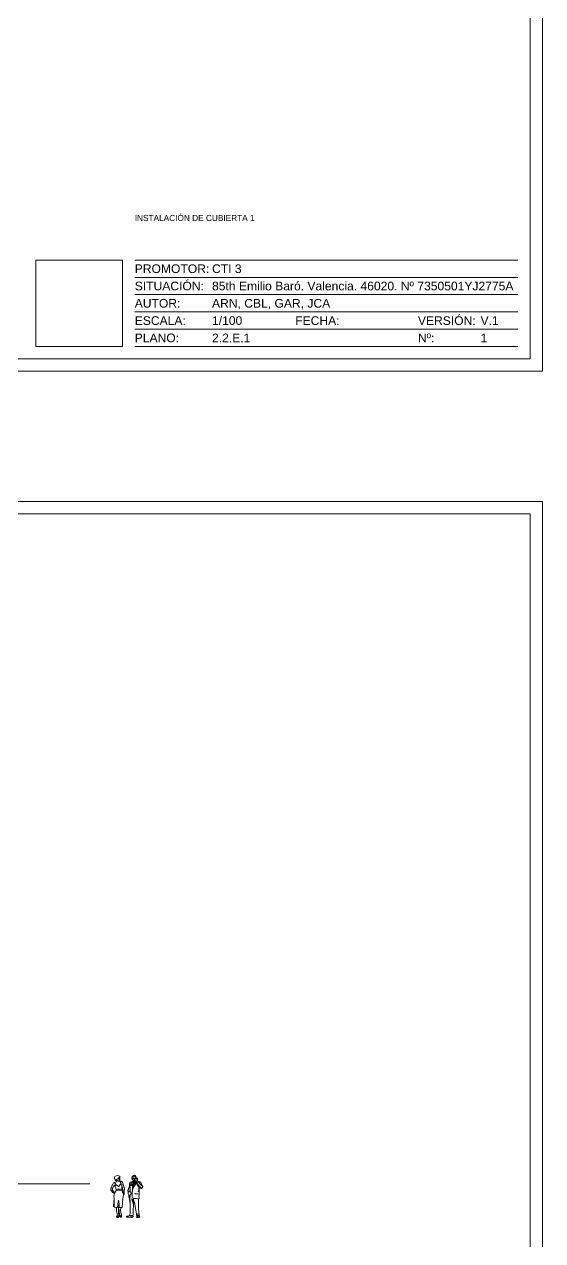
# Model space of a CAD drawing. Header units: metres. Extents: x -2 to 3328848, y -2 to 2725060.
# Drawn here: x 1663957.5 to 1664167.2, y 1363010.7 to 1363502.9 of the extents above; entities that cross this region are included whole.
import ezdxf
from ezdxf.enums import TextEntityAlignment as Align

# ---------------------------------------------------------------- set-up
doc = ezdxf.new("R2018")
doc.units = ezdxf.units.M
doc.linetypes.add('0', pattern=[0])
doc.layers.get('0').update_dxf_attribs({"color": 253, "lineweight": 0})
doc.layers.add('CAJETIN', color=7, linetype='Continuous', lineweight=0, true_color=0x000000)
doc.layers.add('CORTE123', color=253, linetype='Continuous', lineweight=0)
doc.layers.add('EFEC', color=253, linetype='Continuous', lineweight=0)
doc.styles.get("Standard").update_dxf_attribs({"font": 'arial.ttf'})
picture_1 = doc.add_image_def('image1.png', size_in_pixel=(477, 477))

# ---------------------------------------------------------------- blocks, each defined once
blk = doc.blocks.new('PE-10')
for p, q in [((-0.046, 1.478), (-0.033, 1.492)), ((-0.046, 1.478), (-0.046, 1.452)), ((-0.033, 1.492), (-0.026, 1.498)), ((-0.032, 1.504), (-0.032, 1.514)), ((-0.031, 1.5), (-0.032, 1.504)), ((-0.026, 1.498), (-0.031, 1.5)), ((0.073, 1.479), (0.02, 1.485)), ((0.049, 1.63), (0.045, 1.599)), ((0.047, 1.482), (0.049, 1.455)), ((0.048, 1.6), (0.049, 1.63)), ((0.048, 1.477), (0.072, 1.473)), ((0.053, 1.569), (0.052, 1.584)), ((0.055, 1.584), (0.053, 1.569)), ((0.061, 1.517), (0.072, 1.524)), ((0.061, 1.517), (0.069, 1.517)), ((0.065, 1.604), (0.063, 1.633)), ((0.063, 1.633), (0.063, 1.604)), ((0.069, 1.517), (0.077, 1.518)), ((0.072, 1.524), (0.082, 1.528)), ((0.078, 1.605), (0.077, 1.588)), ((0.077, 1.592), (0.086, 1.59)), ((0.096, 1.565), (0.077, 1.588)), ((0.085, 1.622), (0.08, 1.604)), ((0.082, 1.604), (0.085, 1.622)), ((0.083, 1.517), (0.085, 1.518)), ((0.087, 1.529), (0.085, 1.518)), ((0.087, 1.51), (0.087, 1.504)), ((0.087, 1.504), (0.088, 1.497)), ((0.09, 1.545), (0.091, 1.55)), ((-0.213, 1.307), (-0.273, 1.17)), ((-0.191, 1.212), (-0.215, 1.17)), ((-0.177, 1.387), (-0.192, 1.36)), ((-0.127, 1.328), (-0.191, 1.212)), ((-0.126, 1.422), (-0.141, 1.417)), ((-0.14, 1.307), (-0.097, 1.264)), ((-0.126, 1.422), (-0.122, 1.425)), ((-0.126, 1.422), (-0.073, 1.339)), ((-0.122, 1.425), (-0.069, 1.342)), ((-0.121, 1.422), (-0.111, 1.424)), ((-0.111, 1.424), (-0.046, 1.452)), ((-0.073, 1.339), (-0.097, 1.264)), ((-0.073, 1.339), (-0.012, 1.296)), ((-0.069, 1.342), (-0.01, 1.301)), ((-0.051, 1.097), (-0.056, 1.142)), ((-0.012, 1.296), (0.04, 1.266)), ((-0.01, 1.301), (0.042, 1.27)), ((0.059, 1.275), (0.135, 1.368)), ((0.063, 1.272), (0.14, 1.366)), ((0.072, 1.473), (0.148, 1.47)), ((0.124, 1.418), (0.122, 1.471)), ((0.135, 1.368), (0.124, 1.418)), ((0.129, 1.419), (0.127, 1.471)), ((0.14, 1.366), (0.129, 1.419)), ((0.14, 1.366), (0.177, 1.348)), ((0.177, 1.289), (0.209, 1.206)), ((0.209, 1.036), (0.186, 1.085)), ((0.209, 1.206), (0.222, 1.123)), ((0.231, 0.995), (0.209, 1.036)), ((0.222, 1.123), (0.227, 1.004)), ((0.248, 0.938), (0.231, 0.995)), ((0.237, 1.314), (0.261, 1.226)), ((0.261, 1.226), (0.266, 1.213)), ((-0.136, 0.787), (-0.168, 0.452)), ((-0.136, 0.787), (-0.136, 0.62)), ((-0.136, 0.62), (-0.136, 0.586)), ((0.006, 0.405), (0.015, 0.544)), ((0.014, 0.532), (0.029, 0.473)), ((0.047, 0.7), (0.066, 0.565)), ((0.066, 0.565), (0.073, 0.407)), ((0.191, 0.414), (0.201, 0.607)), ((0.201, 0.607), (0.216, 0.758)), ((0.216, 0.758), (0.248, 0.938)), ((-0.168, 0.452), (-0.131, 0.444)), ((-0.13, 0.429), (-0.097, 0.418)), ((-0.037, 0.036), (-0.037, 0.015)), ((-0.008, 0.168), (-0.008, 0.144)), ((-0.008, 0.144), (-0.002, 0.111)), ((0.026, 0.007), (0.044, 0.016)), ((0.029, 0.473), (0.032, 0.437)), ((0.044, 0.167), (0.049, 0.133)), ((0.044, 0.016), (0.045, 0.048)), ((0.052, 0.029), (0.044, 0.021)), ((0.045, 0.048), (0.056, 0.074)), ((0.049, 0.133), (0.057, 0.113)), ((0.056, 0.074), (0.052, 0.029)), ((0.071, 0.242), (0.068, 0.218)), ((0.07, 0.26), (0.071, 0.242)), ((0.073, 0.407), (0.098, 0.406)), ((0.098, 0.406), (0.157, 0.407)), ((0.124, 0.281), (0.135, 0.407)), ((0.157, 0.407), (0.191, 0.414))]:
    blk.add_line(p, q)
for centre, radius, start, end in [((0.08, 1.594), 0.2, 169.0521, 184.9196), ((-0.003, 1.587), 0.117, 185.2573, 248.5867), ((-0.045, 1.618), 0.0731, 117.6408, 169.0521), ((-0.006, 1.543), 0.157, 58.5116, 117.6408), ((-0.074, 1.679), 0.137, 273.8558, 315.0455), ((-0.029, 1.549), 0.036, 189.9282, 268.6777), ((-0.03, 1.52), 0.00659, 268.6777, 14.4466), ((0.027, 1.541), 0.0561, 226.0993, 263.0936), ((0.062, 1.538), 0.0546, 87.3799, 139.3681), ((0.075, 1.531), 0.0739, 113.625, 135.0455), ((0.062, 1.538), 0.0474, 87.3799, 139.3681), ((0.04, 1.526), 0.0444, 72.8213, 108.0508), ((0.075, 1.531), 0.0739, 99.3937, 111.0784), ((0.075, 1.531), 0.0739, 85.6198, 97.4573), ((0.074, 1.493), 0.0144, 263.6309, 14.7536), ((0.05, 1.634), 0.0508, 322.3779, 58.5116), ((0.079, 1.493), 0.0249, 80.7394, 94.6826), ((0.094, 1.523), 0.0276, 94.813, 124.66), ((0.075, 1.531), 0.0739, 77.8885, 84.0746), ((0.086, 1.52), 0.00908, 79.9015, 113.3543), ((0.084, 1.515), 0.00532, 253.8265, 299.5837), ((0.087, 1.515), 0.00318, 13.7186, 113.1839), ((0.088, 1.532), 0.00373, 259.9015, 351.7352), ((0.084, 1.515), 0.00556, 299.5837, 13.7186), ((0.096, 1.542), 0.00665, 153.4251, 210.9002), ((0.081, 1.533), 0.0101, 351.7352, 30.9002), ((0.091, 1.558), 0.00793, 274.813, 351.5979), ((0.09, 1.558), 0.00892, 351.5979, 46.7853), ((-0.217, 1.145), 0.0615, 156.1697, 215.5506), ((0.225, 1.461), 0.605, 215.5506, 229.9087), ((-0.189, 1.155), 0.0304, 149.964, 219.3134), ((0.013, 1.248), 0.233, 151.4233, 165.3444), ((-0.488, 0.91), 0.356, 26.6011, 39.3134), ((-0.121, 1.357), 0.0632, 108.6471, 151.3733), ((-0.015, 1.147), 0.172, 206.6011, 235.2749), ((-0.253, 0.893), 0.139, 35.0506, 49.9087), ((0.191, 0.863), 0.336, 145.6627, 193.028), ((-0.088, 0.958), 0.0537, 117.7833, 204.6364), ((-0.088, 0.958), 0.0472, 129.3904, 193.0293), ((-0.753, 0.975), 0.717, 13.4873, 23.7696), ((0.052, 0.979), 0.157, 131.222, 152.0982), ((0.051, 0.603), 0.549, 76.0966, 101.187), ((0.047, 0.648), 0.46, 72.311, 102.291), ((0.049, 1.281), 0.0173, 239.4386, 329.7542), ((0.049, 1.281), 0.0123, 239.4386, 331.3849), ((0.145, 1.403), 0.0674, 27.4487, 87.7883), ((3.774, 1.344), 3.598, 179.9363, 184.1184), ((0.016, 1.336), 0.212, 4.5594, 27.4487), ((0.225, 0.959), 0.0441, 297.0508, 87.5781), ((0.363, 1.363), 0.135, 184.5594, 201.4476), ((0.225, 0.959), 0.0374, 305.3485, 81.1942), ((0.225, 0.959), 0.0285, 320.829, 71.6689), ((0.12, 1.152), 0.159, 356.062, 22.7221), ((-17.979, 2.384), 18.299, 355.5848, 356.1071), ((1.83, 0.586), 1.967, 180, 184.5845), ((0.419, 0.519), 0.405, 163.8566, 176.389), ((-0.683, 0.838), 0.743, 343.8566, 349.2926), ((0.061, 0.515), 0.0246, 196.6678, 288.6567), ((-0.002, 0.732), 0.327, 253.2129, 271.517), ((1.909, 0.671), 1.982, 187.6067, 194.7089), ((-0.152, 0.134), 0.151, 319.345, 351.3026), ((0, 0.054), 0.054, 226.4502, 298.6221), ((0.002, 0.065), 0.0291, 204.192, 302.621), ((-0.262, 0.519), 0.555, 300.3135, 303.06), ((0.462, 0.475), 0.432, 185.0832, 197.9258), ((1.247, 0.268), 1.207, 175.2518, 184.7769), ((-0.079, 0.107), 0.13, 336.1467, 11.5645), ((-0.426, 0.188), 0.502, 8.2923, 17.9258), ((0.01, 0.095), 0.0501, 334.8524, 21.4272), ((0.123, 0.209), 0.0563, 171.0788, 202.964), ((-0.001, 0.156), 0.0789, 6.919, 22.964), ((0.544, 0.223), 0.47, 186.919, 192.4142), ((-0.014, 0.1), 0.101, 0.0014, 12.4142), ((0.125, 0.109), 0.039, 194.1847, 356.6016), ((0.175, 0.1), 0.0879, 180.0014, 230.239), ((0.145, 0.064), 0.0411, 230.239, 272.9155), ((0.162, 0.272), 0.0388, 167.249, 202.0913), ((0.054, 0.228), 0.0778, 353.481, 22.0913), ((0.177, 0.214), 0.0467, 173.481, 215.7806), ((0.1, 0.159), 0.0481, 8.7459, 35.7806), ((0.146, 0.035), 0.0118, 272.9155, 339.1006), ((0.341, 0.196), 0.196, 188.7459, 200.3428), ((0.028, 0.08), 0.138, 339.1006, 20.3428)]:
    blk.add_arc(centre, radius, start, end)
blk = doc.blocks.new('A$C5B027DEA')
at = {"color": 0}
for p, q in [((0.255, 1.726, -2.729), (0.229, 1.716, -2.729)), ((0.229, 1.716, -2.729), (0.229, 1.695, -2.729)), ((0.229, 1.695, -2.729), (0.239, 1.674, -2.729)), ((0.234, 1.654, -2.729), (0.229, 1.643, -2.729)), ((0.229, 1.628, -2.729), (0.234, 1.643, -2.729)), ((0.229, 1.643, -2.729), (0.229, 1.628, -2.729)), ((0.239, 1.674, -2.729), (0.234, 1.654, -2.729)), ((0.234, 1.654, -2.729), (0.244, 1.664, -2.729)), ((0.234, 1.654, -2.729), (0.239, 1.659, -2.729)), ((0.234, 1.643, -2.729), (0.234, 1.654, -2.729)), ((0.234, 1.643, -2.729), (0.234, 1.654, -2.729)), ((0.239, 1.633, -2.729), (0.234, 1.643, -2.729)), ((0.255, 1.602, -2.729), (0.238, 1.629, -2.729)), ((0.239, 1.659, -2.729), (0.244, 1.664, -2.729)), ((0.249, 1.648, -2.729), (0.239, 1.654, -2.729)), ((0.244, 1.685, -2.729), (0.249, 1.695, -2.729)), ((0.244, 1.664, -2.729), (0.244, 1.685, -2.729)), ((0.249, 1.695, -2.729), (0.26, 1.711, -2.729)), ((0.265, 1.648, -2.729), (0.249, 1.648, -2.729)), ((0.26, 1.742, -2.729), (0.255, 1.726, -2.729)), ((0.265, 1.633, -2.729), (0.255, 1.648, -2.729)), ((0.26, 1.607, -2.729), (0.255, 1.602, -2.729)), ((0.281, 1.758, -2.729), (0.26, 1.742, -2.729)), ((0.26, 1.711, -2.729), (0.275, 1.706, -2.729)), ((0.265, 1.602, -2.729), (0.26, 1.607, -2.729)), ((0.286, 1.654, -2.729), (0.265, 1.648, -2.729)), ((0.27, 1.622, -2.729), (0.265, 1.633, -2.729)), ((0.268, 1.587, -2.729), (0.265, 1.602, -2.729)), ((0.273, 1.572, -2.729), (0.268, 1.587, -2.729)), ((0.291, 1.622, -2.729), (0.27, 1.622, -2.729)), ((0.278, 1.567, -2.729), (0.273, 1.572, -2.729)), ((0.275, 1.706, -2.729), (0.291, 1.711, -2.729)), ((0.275, 1.638, -2.729), (0.301, 1.643, -2.729)), ((0.283, 1.554, -2.729), (0.278, 1.567, -2.729)), ((0.301, 1.763, -2.729), (0.281, 1.758, -2.729)), ((0.291, 1.55, -2.729), (0.283, 1.554, -2.729)), ((0.322, 1.659, -2.729), (0.286, 1.654, -2.729)), ((0.291, 1.711, -2.729), (0.301, 1.711, -2.729)), ((0.312, 1.638, -2.729), (0.291, 1.622, -2.729)), ((0.296, 1.544, -2.729), (0.291, 1.539, -2.729)), ((0.291, 1.539, -2.729), (0.291, 1.529, -2.729)), ((0.296, 1.544, -2.729), (0.322, 1.524, -2.729)), ((0.322, 1.773, -2.729), (0.301, 1.763, -2.729)), ((0.301, 1.711, -2.729), (0.327, 1.721, -2.729)), ((0.312, 1.659, -2.729), (0.312, 1.648, -2.729)), ((0.312, 1.648, -2.729), (0.312, 1.638, -2.729)), ((0.338, 1.778, -2.729), (0.322, 1.773, -2.729)), ((0.327, 1.659, -2.729), (0.322, 1.659, -2.729)), ((0.322, 1.57, -2.729), (0.338, 1.565, -2.729)), ((0.322, 1.565, -2.729), (0.322, 1.57, -2.729)), ((0.327, 1.565, -2.729), (0.322, 1.565, -2.729)), ((0.327, 1.721, -2.729), (0.353, 1.737, -2.729)), ((0.338, 1.659, -2.729), (0.327, 1.659, -2.729)), ((0.327, 1.648, -2.729), (0.333, 1.638, -2.729)), ((0.343, 1.565, -2.729), (0.327, 1.565, -2.729)), ((0.333, 1.638, -2.729), (0.333, 1.628, -2.729)), ((0.333, 1.628, -2.729), (0.333, 1.622, -2.729)), ((0.333, 1.622, -2.729), (0.333, 1.596, -2.729)), ((0.333, 1.596, -2.729), (0.338, 1.591, -2.729)), ((0.359, 1.773, -2.729), (0.338, 1.778, -2.729)), ((0.343, 1.659, -2.729), (0.338, 1.659, -2.729)), ((0.338, 1.591, -2.729), (0.343, 1.596, -2.729)), ((0.374, 1.659, -2.729), (0.343, 1.659, -2.729)), ((0.343, 1.654, -2.729), (0.348, 1.633, -2.729)), ((0.353, 1.565, -2.729), (0.343, 1.565, -2.729)), ((0.348, 1.633, -2.729), (0.353, 1.628, -2.729)), ((0.353, 1.737, -2.729), (0.374, 1.747, -2.729)), ((0.353, 1.628, -2.729), (0.369, 1.628, -2.729)), ((0.364, 1.565, -2.729), (0.353, 1.565, -2.729)), ((0.374, 1.768, -2.729), (0.359, 1.773, -2.729)), ((0.359, 1.643, -2.729), (0.379, 1.643, -2.729)), ((0.369, 1.628, -2.729), (0.385, 1.628, -2.729)), ((0.385, 1.752, -2.729), (0.374, 1.768, -2.729)), ((0.374, 1.747, -2.729), (0.374, 1.737, -2.729)), ((0.374, 1.737, -2.729), (0.379, 1.732, -2.729)), ((0.379, 1.664, -2.729), (0.374, 1.659, -2.729)), ((0.374, 1.529, -2.729), (0.395, 1.544, -2.729)), ((0.379, 1.732, -2.729), (0.395, 1.721, -2.729)), ((0.395, 1.669, -2.729), (0.379, 1.664, -2.729)), ((0.405, 1.732, -2.729), (0.385, 1.752, -2.729)), ((0.385, 1.628, -2.729), (0.395, 1.638, -2.729)), ((0.39, 1.534, -2.729), (0.405, 1.544, -2.729)), ((0.395, 1.721, -2.729), (0.4, 1.711, -2.729)), ((0.4, 1.674, -2.729), (0.395, 1.669, -2.729)), ((0.395, 1.638, -2.729), (0.405, 1.638, -2.729)), ((0.404, 1.648, -2.729), (0.397, 1.661, -2.729)), ((0.4, 1.711, -2.729), (0.411, 1.695, -2.729)), ((0.411, 1.68, -2.729), (0.4, 1.674, -2.729)), ((0.4, 1.674, -2.729), (0.411, 1.669, -2.729)), ((0.411, 1.674, -2.729), (0.4, 1.674, -2.729)), ((0.416, 1.622, -2.729), (0.404, 1.648, -2.729)), ((0.405, 1.716, -2.729), (0.405, 1.732, -2.729)), ((0.411, 1.68, -2.729), (0.405, 1.716, -2.729)), ((0.405, 1.555, -2.729), (0.411, 1.576, -2.729)), ((0.405, 1.539, -2.729), (0.405, 1.555, -2.729)), ((0.416, 1.529, -2.729), (0.405, 1.539, -2.729)), ((0.436, 1.674, -2.729), (0.411, 1.674, -2.729)), ((0.411, 1.669, -2.729), (0.426, 1.648, -2.729)), ((0.411, 1.576, -2.729), (0.416, 1.591, -2.729)), ((0.416, 1.617, -2.729), (0.416, 1.622, -2.729)), ((0.416, 1.602, -2.729), (0.416, 1.617, -2.729)), ((0.416, 1.591, -2.729), (0.416, 1.602, -2.729)), ((0.426, 1.648, -2.729), (0.442, 1.638, -2.729)), ((0.457, 1.659, -2.729), (0.436, 1.674, -2.729)), ((0.476, 1.639, -2.729), (0.457, 1.659, -2.729)), ((0.473, 1.586, -2.729), (0.478, 1.612, -2.729)), ((0.473, 1.565, -2.729), (0.473, 1.586, -2.729)), ((0.473, 1.544, -2.729), (0.473, 1.565, -2.729)), ((0.478, 1.534, -2.729), (0.473, 1.544, -2.729)), ((0.476, 1.628, -2.729), (0.476, 1.639, -2.729)), ((0.478, 1.612, -2.729), (0.476, 1.628, -2.729)), ((0.062, 1.118, -2.729), (0.068, 1.149, -2.729)), ((0.073, 1.108, -2.729), (0.062, 1.118, -2.729)), ((0.068, 1.149, -2.729), (0.094, 1.18, -2.729)), ((0.094, 1.076, -2.729), (0.073, 1.108, -2.729)), ((0.078, 1.035, -2.729), (0.083, 1.066, -2.729)), ((0.083, 0.993, -2.729), (0.078, 1.035, -2.729)), ((0.083, 1.066, -2.729), (0.104, 1.097, -2.729)), ((0.094, 1.238, -2.729), (0.114, 1.243, -2.729)), ((0.094, 1.227, -2.729), (0.094, 1.238, -2.729)), ((0.109, 1.212, -2.729), (0.094, 1.227, -2.729)), ((0.094, 1.18, -2.729), (0.109, 1.212, -2.729)), ((0.104, 1.097, -2.729), (0.13, 1.113, -2.729)), ((0.114, 1.243, -2.729), (0.12, 1.258, -2.729)), ((0.12, 1.284, -2.729), (0.135, 1.336, -2.729)), ((0.12, 1.258, -2.729), (0.12, 1.284, -2.729)), ((0.13, 1.113, -2.729), (0.135, 1.118, -2.729)), ((0.135, 1.368, -2.729), (0.14, 1.42, -2.729)), ((0.135, 1.336, -2.729), (0.135, 1.368, -2.729)), ((0.135, 1.118, -2.729), (0.151, 1.102, -2.729)), ((0.14, 1.42, -2.729), (0.151, 1.466, -2.729)), ((0.151, 1.466, -2.729), (0.161, 1.466, -2.729)), ((0.161, 1.414, -2.729), (0.151, 1.383, -2.729)), ((0.151, 1.383, -2.729), (0.151, 1.264, -2.729)), ((0.151, 1.331, -2.729), (0.156, 1.342, -2.729)), ((0.151, 1.264, -2.729), (0.171, 1.238, -2.729)), ((0.151, 1.102, -2.729), (0.156, 1.076, -2.729)), ((0.156, 1.472, -2.729), (0.166, 1.492, -2.729)), ((0.166, 1.378, -2.729), (0.156, 1.373, -2.729)), ((0.156, 1.342, -2.729), (0.171, 1.347, -2.729)), ((0.156, 1.134, -2.729), (0.161, 1.201, -2.729)), ((0.161, 1.087, -2.729), (0.156, 1.134, -2.729)), ((0.156, 1.076, -2.729), (0.177, 1.061, -2.729)), ((0.161, 1.466, -2.729), (0.166, 1.451, -2.729)), ((0.166, 1.451, -2.729), (0.161, 1.414, -2.729)), ((0.187, 1.056, -2.729), (0.161, 1.087, -2.729)), ((0.166, 1.492, -2.729), (0.192, 1.492, -2.729)), ((0.177, 1.362, -2.729), (0.166, 1.378, -2.729)), ((0.171, 1.347, -2.729), (0.187, 1.347, -2.729)), ((0.177, 1.061, -2.729), (0.187, 1.056, -2.729)), ((0.197, 1.378, -2.729), (0.182, 1.373, -2.729)), ((0.187, 1.347, -2.729), (0.203, 1.347, -2.729)), ((0.192, 1.492, -2.729), (0.223, 1.498, -2.729)), ((0.208, 1.357, -2.729), (0.197, 1.378, -2.729)), ((0.203, 1.347, -2.729), (0.213, 1.342, -2.729)), ((0.234, 1.04, -2.729), (0.203, 0.998, -2.729)), ((0.213, 1.425, -2.729), (0.234, 1.456, -2.729)), ((0.229, 1.399, -2.729), (0.213, 1.425, -2.729)), ((0.213, 1.342, -2.729), (0.218, 1.331, -2.729)), ((0.218, 1.466, -2.729), (0.229, 1.477, -2.729)), ((0.234, 1.456, -2.729), (0.218, 1.466, -2.729)), ((0.223, 1.498, -2.729), (0.249, 1.503, -2.729)), ((0.229, 1.477, -2.729), (0.249, 1.492, -2.729)), ((0.244, 1.347, -2.729), (0.229, 1.399, -2.729)), ((0.234, 1.035, -2.729), (0.229, 1.009, -2.729)), ((0.239, 1.071, -2.729), (0.234, 1.035, -2.729)), ((0.255, 1.144, -2.729), (0.239, 1.071, -2.729)), ((0.239, 1.004, -2.729), (0.239, 1.024, -2.729)), ((0.255, 1.3, -2.729), (0.244, 1.347, -2.729)), ((0.244, 1.154, -2.729), (0.255, 1.196, -2.729)), ((0.249, 1.503, -2.729), (0.27, 1.513, -2.729)), ((0.249, 1.045, -2.729), (0.265, 1.128, -2.729)), ((0.255, 1.243, -2.729), (0.255, 1.3, -2.729)), ((0.255, 1.196, -2.729), (0.255, 1.243, -2.729)), ((0.27, 1.217, -2.729), (0.255, 1.144, -2.729)), ((0.265, 1.394, -2.729), (0.26, 1.342, -2.729)), ((0.26, 1.342, -2.729), (0.26, 1.305, -2.729)), ((0.26, 1.305, -2.729), (0.27, 1.274, -2.729)), ((0.27, 1.44, -2.729), (0.265, 1.394, -2.729)), ((0.265, 1.128, -2.729), (0.275, 1.206, -2.729)), ((0.27, 1.513, -2.729), (0.286, 1.529, -2.729)), ((0.291, 1.513, -2.729), (0.27, 1.477, -2.729)), ((0.27, 1.477, -2.729), (0.27, 1.44, -2.729)), ((0.286, 1.279, -2.729), (0.27, 1.217, -2.729)), ((0.27, 1.274, -2.729), (0.27, 1.264, -2.729)), ((0.275, 1.466, -2.729), (0.286, 1.477, -2.729)), ((0.286, 1.409, -2.729), (0.275, 1.394, -2.729)), ((0.275, 1.206, -2.729), (0.291, 1.253, -2.729)), ((0.286, 1.477, -2.729), (0.301, 1.487, -2.729)), ((0.301, 1.43, -2.729), (0.286, 1.409, -2.729)), ((0.307, 1.336, -2.729), (0.286, 1.279, -2.729)), ((0.291, 1.529, -2.729), (0.307, 1.518, -2.729)), ((0.291, 1.253, -2.729), (0.312, 1.295, -2.729)), ((0.301, 1.487, -2.729), (0.317, 1.498, -2.729)), ((0.312, 1.451, -2.729), (0.301, 1.43, -2.729)), ((0.307, 1.518, -2.729), (0.322, 1.513, -2.729)), ((0.327, 1.378, -2.729), (0.307, 1.336, -2.729)), ((0.312, 1.492, -2.729), (0.322, 1.487, -2.729)), ((0.322, 1.472, -2.729), (0.312, 1.451, -2.729)), ((0.312, 1.295, -2.729), (0.327, 1.316, -2.729)), ((0.317, 1.498, -2.729), (0.327, 1.508, -2.729)), ((0.322, 1.524, -2.729), (0.348, 1.524, -2.729)), ((0.322, 1.513, -2.729), (0.338, 1.508, -2.729)), ((0.322, 1.487, -2.729), (0.322, 1.472, -2.729)), ((0.327, 1.508, -2.729), (0.338, 1.508, -2.729)), ((0.359, 1.425, -2.729), (0.327, 1.378, -2.729)), ((0.327, 1.316, -2.729), (0.343, 1.336, -2.729)), ((0.333, 1.477, -2.729), (0.333, 1.466, -2.729)), ((0.338, 1.477, -2.729), (0.333, 1.477, -2.729)), ((0.333, 1.466, -2.729), (0.333, 1.435, -2.729)), ((0.333, 1.435, -2.729), (0.333, 1.409, -2.729)), ((0.333, 1.409, -2.729), (0.338, 1.404, -2.729)), ((0.338, 1.508, -2.729), (0.353, 1.513, -2.729)), ((0.338, 1.508, -2.729), (0.343, 1.503, -2.729)), ((0.353, 1.482, -2.729), (0.338, 1.477, -2.729)), ((0.343, 1.503, -2.729), (0.353, 1.492, -2.729)), ((0.343, 1.336, -2.729), (0.353, 1.357, -2.729)), ((0.348, 1.524, -2.729), (0.374, 1.529, -2.729)), ((0.348, 1.498, -2.729), (0.353, 1.482, -2.729)), ((0.353, 1.513, -2.729), (0.369, 1.518, -2.729)), ((0.353, 1.492, -2.729), (0.369, 1.477, -2.729)), ((0.353, 1.357, -2.729), (0.369, 1.373, -2.729)), ((0.39, 1.477, -2.729), (0.359, 1.425, -2.729)), ((0.369, 1.518, -2.729), (0.374, 1.518, -2.729)), ((0.369, 1.477, -2.729), (0.374, 1.472, -2.729)), ((0.369, 1.373, -2.729), (0.385, 1.399, -2.729)), ((0.374, 1.518, -2.729), (0.39, 1.534, -2.729)), ((0.385, 1.399, -2.729), (0.4, 1.414, -2.729)), ((0.421, 1.518, -2.729), (0.39, 1.477, -2.729)), ((0.4, 1.414, -2.729), (0.411, 1.43, -2.729)), ((0.411, 1.43, -2.729), (0.416, 1.435, -2.729)), ((0.416, 1.508, -2.729), (0.416, 1.529, -2.729)), ((0.421, 1.498, -2.729), (0.416, 1.472, -2.729)), ((0.416, 1.472, -2.729), (0.426, 1.487, -2.729)), ((0.416, 1.461, -2.729), (0.426, 1.461, -2.729)), ((0.416, 1.451, -2.729), (0.416, 1.461, -2.729)), ((0.416, 1.435, -2.729), (0.416, 1.451, -2.729)), ((0.426, 1.508, -2.729), (0.421, 1.498, -2.729)), ((0.426, 1.487, -2.729), (0.431, 1.503, -2.729)), ((0.426, 1.466, -2.729), (0.436, 1.425, -2.729)), ((0.431, 1.503, -2.729), (0.436, 1.492, -2.729)), ((0.436, 1.492, -2.729), (0.447, 1.477, -2.729)), ((0.436, 1.425, -2.729), (0.457, 1.378, -2.729)), ((0.447, 1.477, -2.729), (0.457, 1.466, -2.729)), ((0.452, 1.456, -2.729), (0.494, 1.368, -2.729)), ((0.457, 1.466, -2.729), (0.478, 1.492, -2.729)), ((0.457, 1.378, -2.729), (0.499, 1.321, -2.729)), ((0.478, 1.492, -2.729), (0.499, 1.518, -2.729)), ((0.499, 1.518, -2.729), (0.488, 1.529, -2.729)), ((0.494, 1.498, -2.729), (0.525, 1.466, -2.729)), ((0.494, 1.368, -2.729), (0.566, 1.295, -2.729)), ((0.499, 1.321, -2.729), (0.54, 1.264, -2.729)), ((0.54, 1.513, -2.729), (0.504, 1.524, -2.729)), ((0.525, 1.149, -2.729), (0.504, 1.087, -2.729)), ((0.525, 1.466, -2.729), (0.566, 1.42, -2.729)), ((0.53, 1.222, -2.729), (0.525, 1.149, -2.729)), ((0.54, 1.102, -2.729), (0.535, 1.061, -2.729)), ((0.535, 1.061, -2.729), (0.535, 1.024, -2.729)), ((0.535, 1.024, -2.729), (0.535, 0.988, -2.729)), ((0.582, 1.498, -2.729), (0.54, 1.513, -2.729)), ((0.54, 1.461, -2.729), (0.551, 1.472, -2.729)), ((0.54, 1.264, -2.729), (0.54, 1.227, -2.729)), ((0.54, 1.264, -2.729), (0.551, 1.248, -2.729)), ((0.54, 1.227, -2.729), (0.546, 1.206, -2.729)), ((0.546, 1.175, -2.729), (0.54, 1.154, -2.729)), ((0.54, 1.154, -2.729), (0.54, 1.134, -2.729)), ((0.54, 1.134, -2.729), (0.54, 1.102, -2.729)), ((0.546, 1.206, -2.729), (0.546, 1.175, -2.729)), ((0.551, 1.472, -2.729), (0.577, 1.487, -2.729)), ((0.551, 1.248, -2.729), (0.582, 1.232, -2.729)), ((0.566, 1.42, -2.729), (0.603, 1.378, -2.729)), ((0.566, 1.295, -2.729), (0.629, 1.248, -2.729)), ((0.608, 1.487, -2.729), (0.582, 1.498, -2.729)), ((0.582, 1.232, -2.729), (0.629, 1.227, -2.729)), ((0.603, 1.378, -2.729), (0.629, 1.347, -2.729)), ((0.629, 1.43, -2.729), (0.608, 1.487, -2.729)), ((0.652, 1.366, -2.729), (0.629, 1.43, -2.729)), ((0.629, 1.347, -2.729), (0.644, 1.352, -2.729)), ((0.629, 1.227, -2.729), (0.65, 1.227, -2.729)), ((0.66, 1.362, -2.729), (0.639, 1.373, -2.729)), ((0.65, 1.227, -2.729), (0.665, 1.243, -2.729)), ((0.66, 1.342, -2.729), (0.66, 1.362, -2.729)), ((0.696, 1.305, -2.729), (0.66, 1.342, -2.729)), ((0.665, 1.243, -2.729), (0.696, 1.29, -2.729)), ((0.696, 1.29, -2.729), (0.696, 1.305, -2.729)), ((0.094, 0.962, -2.729), (0.083, 0.993, -2.729)), ((0.104, 0.946, -2.729), (0.094, 0.962, -2.729)), ((0.099, 0.889, -2.729), (0.104, 0.946, -2.729)), ((0.099, 0.858, -2.729), (0.099, 0.889, -2.729)), ((0.109, 0.858, -2.729), (0.099, 0.858, -2.729)), ((0.12, 0.863, -2.729), (0.109, 0.858, -2.729)), ((0.13, 0.879, -2.729), (0.12, 0.863, -2.729)), ((0.12, 0.868, -2.729), (0.125, 0.832, -2.729)), ((0.125, 0.832, -2.729), (0.13, 0.77, -2.729)), ((0.151, 0.92, -2.729), (0.13, 0.879, -2.729)), ((0.13, 0.77, -2.729), (0.145, 0.671, -2.729)), ((0.145, 0.796, -2.729), (0.156, 0.92, -2.729)), ((0.161, 0.686, -2.729), (0.145, 0.796, -2.729)), ((0.145, 0.671, -2.729), (0.156, 0.577, -2.729)), ((0.166, 0.962, -2.729), (0.151, 0.92, -2.729)), ((0.156, 0.577, -2.729), (0.156, 0.447, -2.729)), ((0.166, 0.562, -2.729), (0.161, 0.686, -2.729)), ((0.182, 0.983, -2.729), (0.166, 0.962, -2.729)), ((0.203, 0.998, -2.729), (0.182, 0.983, -2.729)), ((0.229, 1.009, -2.729), (0.229, 0.983, -2.729)), ((0.229, 0.983, -2.729), (0.239, 0.926, -2.729)), ((0.239, 0.785, -2.729), (0.234, 0.775, -2.729)), ((0.234, 0.775, -2.729), (0.265, 0.64, -2.729)), ((0.239, 0.967, -2.729), (0.239, 1.004, -2.729)), ((0.239, 0.931, -2.729), (0.239, 0.967, -2.729)), ((0.239, 0.9, -2.729), (0.239, 0.931, -2.729)), ((0.239, 0.926, -2.729), (0.239, 0.889, -2.729)), ((0.239, 0.853, -2.729), (0.239, 0.9, -2.729)), ((0.239, 0.889, -2.729), (0.249, 0.848, -2.729)), ((0.255, 0.832, -2.729), (0.239, 0.853, -2.729)), ((0.291, 0.686, -2.729), (0.239, 0.785, -2.729)), ((0.286, 0.816, -2.729), (0.255, 0.832, -2.729)), ((0.322, 0.801, -2.729), (0.286, 0.816, -2.729)), ((0.286, 0.582, -2.729), (0.291, 0.686, -2.729)), ((0.296, 0.452, -2.729), (0.301, 0.536, -2.729)), ((0.307, 0.764, -2.729), (0.301, 0.816, -2.729)), ((0.301, 0.536, -2.729), (0.312, 0.629, -2.729)), ((0.322, 0.707, -2.729), (0.307, 0.764, -2.729)), ((0.312, 0.629, -2.729), (0.317, 0.681, -2.729)), ((0.359, 0.801, -2.729), (0.322, 0.801, -2.729)), ((0.348, 0.64, -2.729), (0.322, 0.707, -2.729)), ((0.353, 0.567, -2.729), (0.348, 0.64, -2.729)), ((0.374, 0.478, -2.729), (0.353, 0.567, -2.729)), ((0.39, 0.796, -2.729), (0.359, 0.801, -2.729)), ((0.374, 1.019, -2.729), (0.374, 1.004, -2.729)), ((0.374, 1.004, -2.729), (0.379, 0.993, -2.729)), ((0.379, 0.993, -2.729), (0.395, 0.993, -2.729)), ((0.411, 0.801, -2.729), (0.39, 0.796, -2.729)), ((0.395, 0.993, -2.729), (0.436, 0.993, -2.729)), ((0.431, 0.796, -2.729), (0.411, 0.801, -2.729)), ((0.468, 0.79, -2.729), (0.431, 0.796, -2.729)), ((0.436, 0.993, -2.729), (0.478, 0.993, -2.729)), ((0.525, 0.796, -2.729), (0.468, 0.79, -2.729)), ((0.478, 0.993, -2.729), (0.499, 0.993, -2.729)), ((0.514, 0.754, -2.729), (0.509, 0.655, -2.729)), ((0.509, 0.655, -2.729), (0.514, 0.624, -2.729)), ((0.514, 0.79, -2.729), (0.514, 0.754, -2.729)), ((0.514, 0.624, -2.729), (0.514, 0.598, -2.729)), ((0.514, 0.598, -2.729), (0.514, 0.556, -2.729)), ((0.514, 0.556, -2.729), (0.514, 0.515, -2.729)), ((0.514, 0.515, -2.729), (0.514, 0.468, -2.729)), ((0.535, 0.946, -2.729), (0.525, 0.91, -2.729)), ((0.525, 0.91, -2.729), (0.525, 0.868, -2.729)), ((0.525, 0.868, -2.729), (0.535, 0.837, -2.729)), ((0.535, 0.806, -2.729), (0.525, 0.796, -2.729)), ((0.535, 0.988, -2.729), (0.535, 0.946, -2.729)), ((0.535, 0.837, -2.729), (0.535, 0.806, -2.729)), ((0.005, 0.047, -2.729), (0, 0.031, -2.729)), ((0, 0.031, -2.729), (0.068, 0.021, -2.729)), ((0.026, 0.052, -2.729), (0.005, 0.047, -2.729)), ((0.005, 0.016, -2.729), (0.078, 0.005, -2.729)), ((0.073, 0.057, -2.729), (0.026, 0.052, -2.729)), ((0.068, 0.021, -2.729), (0.166, 0.026, -2.729)), ((0.109, 0.068, -2.729), (0.073, 0.057, -2.729)), ((0.078, 0.005, -2.729), (0.166, 0.01, -2.729)), ((0.13, 0.083, -2.729), (0.109, 0.068, -2.729)), ((0.151, 0.094, -2.729), (0.13, 0.083, -2.729)), ((0.156, 0.182, -2.729), (0.145, 0.125, -2.729)), ((0.145, 0.125, -2.729), (0.145, 0.099, -2.729)), ((0.145, 0.099, -2.729), (0.171, 0.083, -2.729)), ((0.156, 0.447, -2.729), (0.161, 0.385, -2.729)), ((0.161, 0.317, -2.729), (0.156, 0.244, -2.729)), ((0.156, 0.244, -2.729), (0.156, 0.182, -2.729)), ((0.161, 0.385, -2.729), (0.161, 0.317, -2.729)), ((0.166, 0.026, -2.729), (0.192, 0.026, -2.729)), ((0.166, 0.01, -2.729), (0.182, 0.021, -2.729)), ((0.171, 0.083, -2.729), (0.197, 0.083, -2.729)), ((0.208, 0.073, -2.729), (0.177, 0.083, -2.729)), ((0.192, 0.026, -2.729), (0.203, 0.021, -2.729)), ((0.197, 0.083, -2.729), (0.249, 0.083, -2.729)), ((0.197, 0.005, -2.729), (0.239, 0.005, -2.729)), ((0.203, 0.021, -2.729), (0.26, 0.021, -2.729)), ((0.244, 0.068, -2.729), (0.208, 0.073, -2.729)), ((0.239, 0.005, -2.729), (0.275, 0.01, -2.729)), ((0.275, 0.083, -2.729), (0.244, 0.068, -2.729)), ((0.249, 0.083, -2.729), (0.281, 0.094, -2.729)), ((0.26, 0.021, -2.729), (0.281, 0.036, -2.729)), ((0.265, 0.099, -2.729), (0.27, 0.078, -2.729)), ((0.27, 0.078, -2.729), (0.275, 0.083, -2.729)), ((0.281, 0.192, -2.729), (0.286, 0.286, -2.729)), ((0.281, 0.125, -2.729), (0.281, 0.192, -2.729)), ((0.281, 0.094, -2.729), (0.281, 0.125, -2.729)), ((0.281, 0.036, -2.729), (0.281, 0.057, -2.729)), ((0.286, 0.286, -2.729), (0.291, 0.369, -2.729)), ((0.291, 0.369, -2.729), (0.296, 0.452, -2.729)), ((0.385, 0.385, -2.729), (0.374, 0.478, -2.729)), ((0.4, 0.307, -2.729), (0.385, 0.385, -2.729)), ((0.411, 0.229, -2.729), (0.4, 0.307, -2.729)), ((0.421, 0.151, -2.729), (0.411, 0.229, -2.729)), ((0.431, 0.088, -2.729), (0.421, 0.151, -2.729)), ((0.426, 0.005, -2.729), (0.457, 0, -2.729)), ((0.457, 0.083, -2.729), (0.431, 0.088, -2.729)), ((0.436, 0.042, -2.729), (0.431, 0.021, -2.729)), ((0.431, 0.021, -2.729), (0.447, 0.016, -2.729)), ((0.442, 0.062, -2.729), (0.436, 0.042, -2.729)), ((0.447, 0.016, -2.729), (0.473, 0.016, -2.729)), ((0.483, 0.083, -2.729), (0.457, 0.083, -2.729)), ((0.462, 0.057, -2.729), (0.483, 0.062, -2.729)), ((0.462, 0.052, -2.729), (0.462, 0.057, -2.729)), ((0.468, 0.052, -2.729), (0.462, 0.052, -2.729)), ((0.494, 0.052, -2.729), (0.468, 0.052, -2.729)), ((0.473, 0.016, -2.729), (0.504, 0.016, -2.729)), ((0.478, 0.125, -2.729), (0.478, 0.166, -2.729)), ((0.483, 0.088, -2.729), (0.478, 0.125, -2.729)), ((0.52, 0.088, -2.729), (0.483, 0.083, -2.729)), ((0.514, 0.062, -2.729), (0.494, 0.052, -2.729)), ((0.504, 0.016, -2.729), (0.53, 0.016, -2.729)), ((0.514, 0.468, -2.729), (0.514, 0.432, -2.729)), ((0.514, 0.432, -2.729), (0.514, 0.364, -2.729)), ((0.514, 0.364, -2.729), (0.514, 0.328, -2.729)), ((0.514, 0.328, -2.729), (0.525, 0.286, -2.729)), ((0.525, 0.078, -2.729), (0.514, 0.062, -2.729)), ((0.525, 0.244, -2.729), (0.52, 0.224, -2.729)), ((0.52, 0.224, -2.729), (0.525, 0.198, -2.729)), ((0.535, 0.104, -2.729), (0.52, 0.088, -2.729)), ((0.525, 0.286, -2.729), (0.525, 0.244, -2.729)), ((0.525, 0.198, -2.729), (0.535, 0.146, -2.729)), ((0.546, 0.073, -2.729), (0.525, 0.078, -2.729)), ((0.53, 0.016, -2.729), (0.556, 0.021, -2.729)), ((0.53, 0, -2.729), (0.561, 0.016, -2.729)), ((0.535, 0.146, -2.729), (0.535, 0.104, -2.729)), ((0.556, 0.052, -2.729), (0.546, 0.073, -2.729)), ((0.561, 0.031, -2.729), (0.556, 0.052, -2.729)), ((0.556, 0.021, -2.729), (0.561, 0.031, -2.729)), ((0.457, 0, -2.729), (0.53, 0, -2.729))]:
    blk.add_line(p, q, dxfattribs=at)
blk = doc.blocks.new('PE-07')
blk.add_blockref('A$C5B027DEA', (-0.504, -0.016, 2.729))
blk = doc.blocks.new('*U96')
for p, q in [((-10, 45), (-165, 45)), ((-10, 38), (-165, 38)), ((-10, 31), (-165, 31)), ((-10, 24), (-165, 24)), ((-10, 17), (-165, 17)), ((-10, 10), (-165, 10))]:
    blk.add_line(p, q)
for points in [[(-594, 0), (0, 0), (0, 420), (-594, 420)], [(-589, 5), (-5, 5), (-5, 415), (-589, 415)], [(-170, 45), (-205, 45), (-205, 10), (-170, 10)]]:
    blk.add_lwpolyline(points, close=True)
for s, p in [('PROMOTOR:', (-165, 41.5)), ('SITUACIÓN:', (-165, 34.5)), ('AUTOR:', (-165, 27.5)), ('ESCALA:', (-165, 20.5)), ('FECHA:', (-100.09, 20.5)), ('VERSIÓN:', (-50.46, 20.5)), ('PLANO:', (-165, 13.5)), ('Nº:', (-50.46, 13.5))]:
    blk.add_text(s, height=3.5).set_placement(p, align=Align.MIDDLE_LEFT)
at = {"lineweight": 30, "flags": 104}
blk.add_attdef('NOMBRE_PROYECTO', text='', height=5, dxfattribs=at).set_placement((-165, 63.27), align=Align.TOP_LEFT)
for tag, p in [('PROMOTOR', (-133.74, 41.5)), ('SITUACION', (-133.74, 34.5)), ('AUTOR', (-133.74, 27.5)), ('1/X', (-133.74, 20.5)), ('XX/XX/XXXX', (-80.02, 20.5)), ('V.X', (-25.12, 20.5)), ('NOMBRE_PLANO', (-133.74, 13.5)), ('X', (-25.12, 13.48))]:
    blk.add_attdef(tag, text='', height=3.5).set_placement(p, align=Align.MIDDLE_LEFT)

msp = doc.modelspace()

# ---------------------------------------------------------------- linework, layer by layer
at = {"layer": 'CAJETIN', "linetype": 'Continuous'}
for points in [[(1664167.183, 1363782.529), (1663573.183, 1363782.529), (1663573.183, 1363362.529), (1664167.183, 1363362.529)], [(1664162.183, 1363777.529), (1663578.183, 1363777.529), (1663578.183, 1363367.529), (1664162.183, 1363367.529)], [(1663573.183, 1362889.845), (1664167.183, 1362889.845), (1664167.183, 1363309.845), (1663573.183, 1363309.845)], [(1663578.183, 1362894.845), (1664162.183, 1362894.845), (1664162.183, 1363304.845), (1663578.183, 1363304.845)]]:
    msp.add_lwpolyline(points, close=True, dxfattribs=at)
at = {"layer": 'CORTE123', "linetype": '0', "ltscale": 0.004}
msp.add_line((1663983.984, 1363033.749), (1663952.859, 1363033.749), dxfattribs=at)

# ---------------------------------------------------------------- block references
at = {"layer": 'CAJETIN'}
ref = msp.add_blockref('*U96', (1664167.183, 1363362.529), dxfattribs=at)
lines = msp.add_mtext('INSTALACIÓN DE CUBIERTA 1', dxfattribs={"layer": '0', "insert": (1664002.183, 1363425.804), "char_height": 2.5, "attachment_point": 1})
ref.add_attrib('NOMBRE_PROYECTO', '', (1664002.183, 1363425.804), dxfattribs={"flags": 104}).embed_mtext(lines)
ref.add_attrib('PROMOTOR', 'CTI 3', dxfattribs={"layer": '0', "height": 3.5}).set_placement((1664033.443, 1363404.029), align=Align.MIDDLE_LEFT)
ref.add_attrib('SITUACION', '85th Emilio Baró. Valencia. 46020. Nº 7350501YJ2775A', dxfattribs={"layer": '0', "height": 3.5}).set_placement((1664033.443, 1363397.029), align=Align.MIDDLE_LEFT)
ref.add_attrib('AUTOR', 'ARN, CBL, GAR, JCA', dxfattribs={"layer": '0', "height": 3.5}).set_placement((1664033.443, 1363390.029), align=Align.MIDDLE_LEFT)
ref.add_attrib('1/X', '1/100', dxfattribs={"layer": '0', "height": 3.5}).set_placement((1664033.443, 1363383.029), align=Align.MIDDLE_LEFT)
ref.add_attrib('NOMBRE_PLANO', '2.2.E.1', dxfattribs={"layer": '0', "height": 3.5}).set_placement((1664033.443, 1363376.029), align=Align.MIDDLE_LEFT)
ref.add_attrib('V.X', 'V.1', dxfattribs={"layer": '0', "height": 3.5}).set_placement((1664142.065, 1363383.029), align=Align.MIDDLE_LEFT)
ref.add_attrib('X', '1', dxfattribs={"layer": '0', "height": 3.5}).set_placement((1664142.065, 1363376.006), align=Align.MIDDLE_LEFT)
ref = msp.add_blockref('*U96', (1664167.183, 1362889.845), dxfattribs=at)
lines = msp.add_mtext('INSTALACIÓN DE CUBIERTA 2', dxfattribs={"layer": '0', "insert": (1664002.183, 1362953.12), "char_height": 2.5, "attachment_point": 1})
ref.add_attrib('NOMBRE_PROYECTO', '', (1664002.183, 1362953.12), dxfattribs={"flags": 104}).embed_mtext(lines)
ref.add_attrib('PROMOTOR', 'CTI 3', dxfattribs={"layer": '0', "height": 3.5}).set_placement((1664033.443, 1362931.345), align=Align.MIDDLE_LEFT)
ref.add_attrib('SITUACION', '85th Emilio Baró. Valencia. 46020. Nº 7350501YJ2775A', dxfattribs={"layer": '0', "height": 3.5}).set_placement((1664033.443, 1362924.345), align=Align.MIDDLE_LEFT)
ref.add_attrib('AUTOR', 'ARN, CBL, GAR, JCA', dxfattribs={"layer": '0', "height": 3.5}).set_placement((1664033.443, 1362917.345), align=Align.MIDDLE_LEFT)
ref.add_attrib('1/X', '1/100', dxfattribs={"layer": '0', "height": 3.5}).set_placement((1664033.443, 1362910.345), align=Align.MIDDLE_LEFT)
ref.add_attrib('NOMBRE_PLANO', '2.2.E.2', dxfattribs={"layer": '0', "height": 3.5}).set_placement((1664033.443, 1362903.345), align=Align.MIDDLE_LEFT)
ref.add_attrib('V.X', 'V.1', dxfattribs={"layer": '0', "height": 3.5}).set_placement((1664142.065, 1362910.345), align=Align.MIDDLE_LEFT)
ref.add_attrib('X', '1', dxfattribs={"layer": '0', "height": 3.5}).set_placement((1664142.065, 1362903.322), align=Align.MIDDLE_LEFT)
at = {"layer": 'EFEC'}
for name, p, xscale, yscale, zscale in [('PE-10', (1663995.206, 1363020.072), 10, 10, 10), ('PE-07', (1664003.628, 1363020.272), 9.620559221992266, 9.620559221992266, 9.620559221992266)]:
    msp.add_blockref(name, p, dxfattribs=dict(at, xscale=xscale, yscale=yscale, zscale=zscale))

# ---------------------------------------------------------------- pictures from other files: only their frames are drawn
image = msp.add_image(picture_1, insert=(1663962.183, 1363372.529), size_in_units=(35, 35))
image.dxf.flags = 7

doc.saveas('drawing.dxf')
